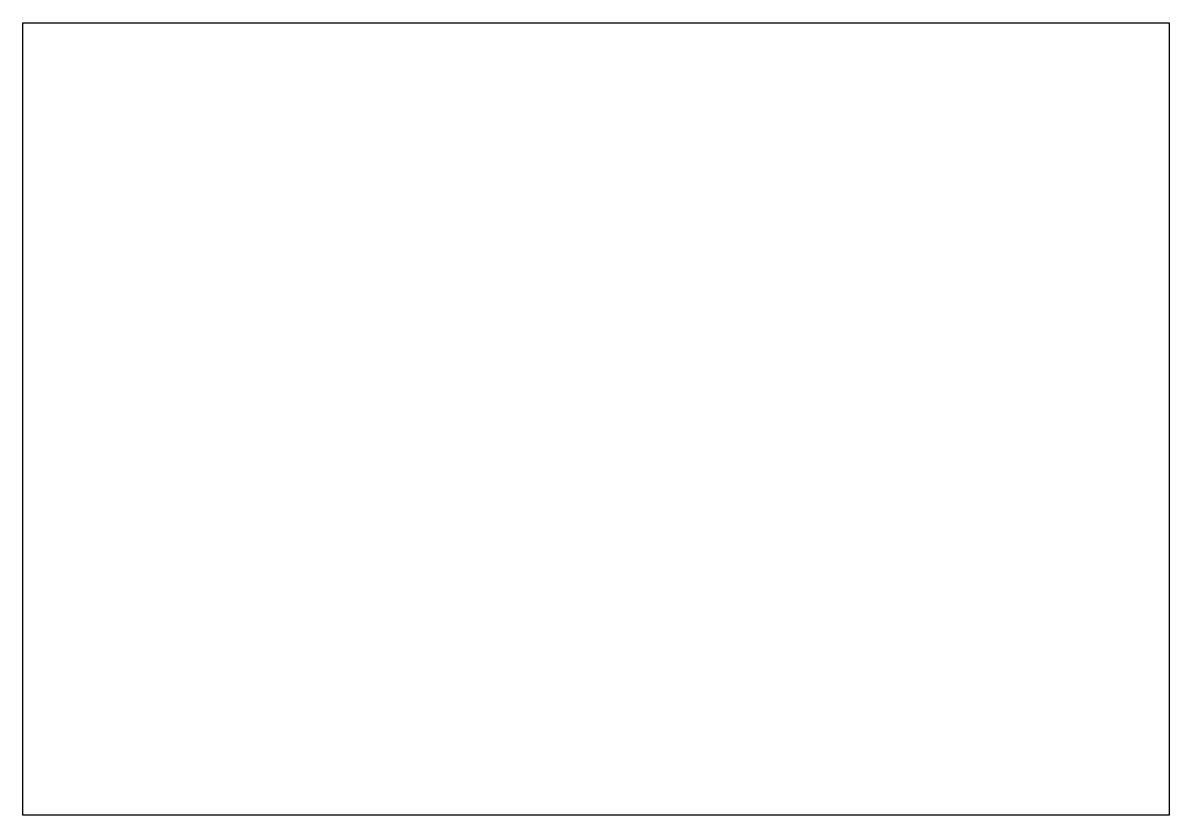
# Model space of a CAD drawing. Header units: millimetres. Extents: x -4 to 256, y 0 to 180.
import ezdxf

# ---------------------------------------------------------------- set-up
doc = ezdxf.new("R2010")
doc.units = ezdxf.units.MM

msp = doc.modelspace()

# ---------------------------------------------------------------- linework, layer by layer
at = {"layer": 'OUTER_PROFILES'}
msp.add_lwpolyline([(0, 180), (256.05, 180), (256.05, 0), (0, 0), (-4.24, 0), (-4.24, 180)], close=True, dxfattribs=at)

doc.saveas('drawing.dxf')
